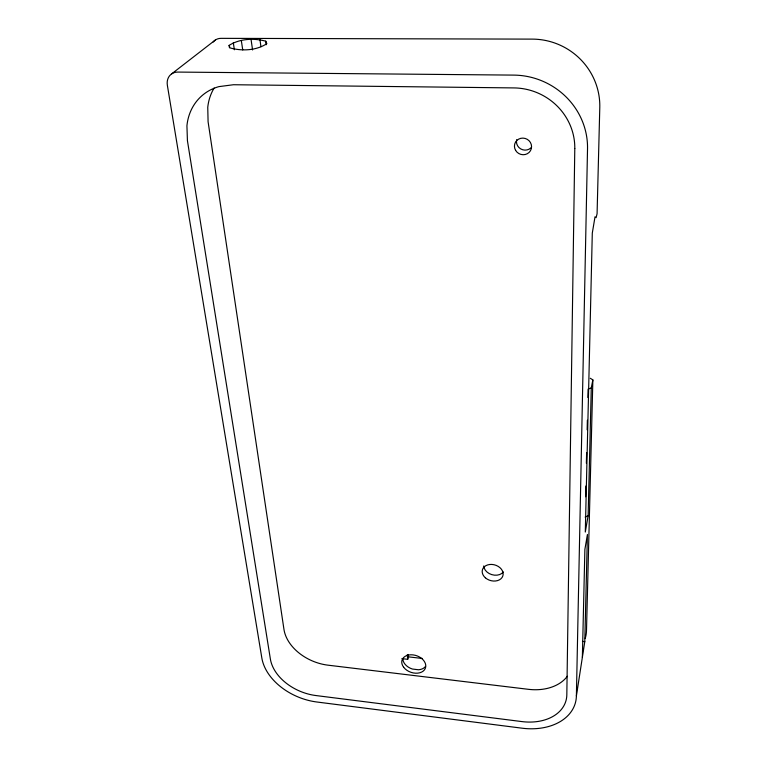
<?xml version="1.0" encoding="UTF-8"?>
<svg xmlns="http://www.w3.org/2000/svg" width="767" height="767" viewBox="0 0 767 767"><rect width="100%" height="100%" fill="white"/><g stroke="black" fill="none" stroke-linecap="round" stroke-linejoin="round"><path stroke-width="1.15" d="M576.391 695.947L587.522 148.798A72.462 69.298 25.4 0 0 513.823 75.108L177.704 72.079A14.142 11.735 52.5 0 0 167.359 85.31L261.835 658.009A52.607 36.528 22.7 0 0 316.771 701.987L522.039 728.19A55.234 39.098 14.8 0 0 576.391 695.947L584.79 641.663L587.426 534.503L584.885 549.402L582.364 657.338M585.604 496.757L585.854 486M586.371 463.278L586.621 452.511M587.148 429.798L587.369 420.23M587.896 397.507L588.088 389.137L591.28 387.862L592.862 379.886L590.283 378.265M213.207 42.012A13.068 11.102 55.4 0 1 220.944 38.35L532.298 39.117A66.739 65.205 27.3 0 1 599.784 107.524L597.081 213.715L596.103 217.675L595.029 216.764L592.297 233.091L585.298 532.049L588.126 515.721L591.28 387.862M592.862 379.886L586.487 630.666A51.859 38.273 14.2 0 1 585.211 638.412M401.879 658.623L407.699 659.313L408.504 656.859L408.312 654.472M171.712 73.824L215.335 40.018M229.132 45.378C239.668 38.647 253.877 37.947 265.756 41.188L266.849 43.661C256.36 50.603 241.883 51.274 229.985 47.89L229.132 45.378L229.467 47.736M585.135 517.083L588.126 515.721M582.441 641.404L584.79 641.663M408.504 656.859L422.464 658.489M241.317 40.469L242.736 49.941M233.302 42.664L234.366 49.769M251.039 39.366L252.583 49.97M259.965 39.625L260.933 46.729M265.756 41.188L266.197 44.735M407.325 654.539L407.699 659.313M503.325 571.971A10.604 8.082 16.1 0 1 491.724 574.617A10.604 8.082 16.1 0 1 483.776 565.931M530.956 147.858A8.542 8.197 23.2 0 1 516.709 139.594M425.512 666.427A12.32 8.763 19 0 1 418.552 669.773L412.387 669.035A12.32 8.763 19 0 1 402.857 659.256M567.34 676.264A44.285 32.003 14.5 0 1 528.444 689.322L328.036 665.181A42.233 29.971 22.7 0 1 283.963 629.419L208.087 121.723L207.752 107.284A56.518 48.666 49.3 0 1 214.146 88.023M574.79 148.51L566.823 694.797A45.665 32.319 14.8 0 1 521.953 721.594L315.899 695.544A43.498 30.201 22.7 0 1 270.377 659.045L187.426 140.687L186.927 125.817A58.714 49.951 47.8 0 1 218.854 86.633L233.456 84.734L513.986 87.917A59.912 57.285 25.3 0 1 574.79 148.51M485.377 577.81A10.671 8.101 16.2 0 0 502.845 575.931A10.671 8.101 16.2 0 0 489.787 564.483A10.671 8.101 16.2 0 0 485.377 577.81M403.663 667.271A12.358 8.773 19 0 0 424.477 669.831A12.358 8.773 19 0 0 413.135 654.903A12.358 8.773 19 0 0 403.663 667.271M515.606 150.38A8.619 8.255 23.1 0 0 530.438 150.763A8.619 8.255 23.1 0 0 522.969 138.108A8.619 8.255 23.1 0 0 515.606 150.38"/></g></svg>
